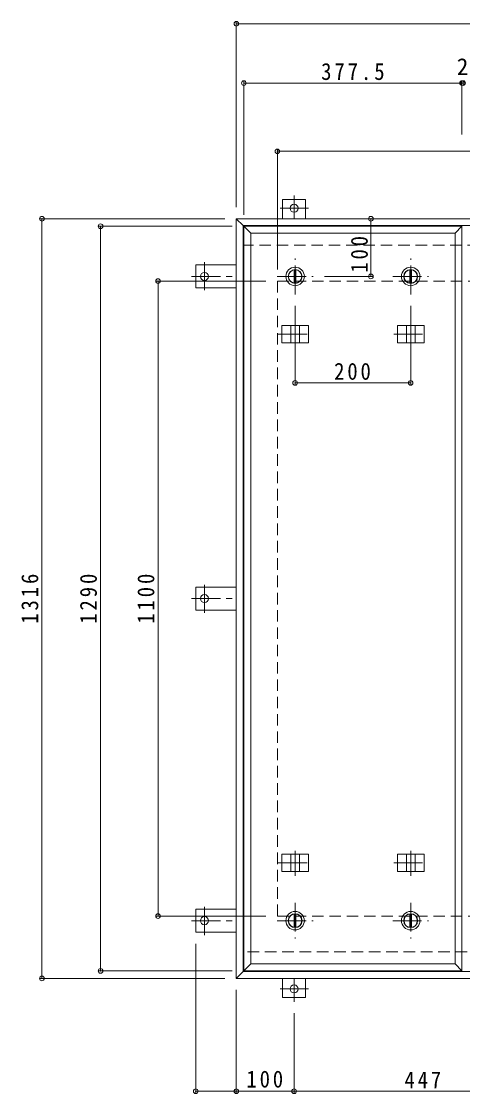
# Model space of a CAD drawing. Units: millimetres at full size, sheet at 1:10. Extents: x -2620 to 2719, y -1962 to 1858.
# Drawn here: x -2604 to -1841, y -377 to 1481 of the extents above; entities that cross this region are included whole.
import ezdxf
from ezdxf.enums import TextEntityAlignment as Align

# ---------------------------------------------------------------- set-up
doc = ezdxf.new("R2010")
doc.units = ezdxf.units.MM
doc.header["$LTSCALE"] = 10
doc.header["$PDMODE"] = 32
doc.header["$PDSIZE"] = 8
doc.linetypes.add('CHAIN1', pattern=[8, 5, -1, 1, -1])
doc.linetypes.add('DASHED2', pattern=[3, 2, -1])
for name, color, linetype, lineweight in [('0-1_躯体', 2, 'DASHED2', 9), ('0-2_仕上', 4, 'Continuous', 9), ('0-3_建具', 4, 'Continuous', 9), ('0-C', 2, 'Continuous', 9), ('0-E', 3, 'Continuous', 9), ('0-F', 7, 'Continuous', 9)]:
    doc.layers.add(name, color=color, linetype=linetype, lineweight=lineweight)
doc.styles.add('ＭＳ ゴシック', font='')
doc.styles.get('ＭＳ ゴシック').set_extended_font_data('MS Gothic')

msp = doc.modelspace()

# ---------------------------------------------------------------- linework, layer by layer
at = {"layer": '0-1_躯体'}
for p, q in [((-702.35, 1092.92), (-2220.35, 1092.92)), ((-2161.35, 1030.92), (-761.35, 1030.92)), ((-2161.35, -69.08), (-2161.35, 1030.92)), ((-2161.35, -69.08), (-761.35, -69.08)), ((-1082.85, -131.08), (-2220.35, -131.08))]:
    msp.add_line(p, q, dxfattribs=at)
at = {"layer": '0-2_仕上'}
for p, q in [((-2219.35, 1125.92), (-1841.85, 1125.92)), ((-2207.35, 1113.92), (-2219.35, 1125.92)), ((-2219.35, -164.08), (-2219.35, 1125.92)), ((-1853.85, 1113.92), (-1841.85, 1125.92)), ((-1841.85, -164.08), (-1841.85, 1125.92)), ((-2207.35, 1113.92), (-1853.85, 1113.92)), ((-2207.35, -152.08), (-2207.35, 1113.92)), ((-1853.85, -152.08), (-1853.85, 1113.92))]:
    msp.add_line(p, q, dxfattribs=at)
for points in [[(-2207.35, -152.08), (-2219.35, -164.08), (-1841.85, -164.08)], [(-2207.35, -152.08), (-1853.85, -152.08), (-1841.85, -164.08)]]:
    msp.add_lwpolyline(points, dxfattribs=at)
at = {"layer": '0-3_建具', "color": 2}
for p, q in [((-690.35, 1138.92), (-2232.35, 1138.92)), ((-2232.35, 1138.92), (-2220.35, 1126.92)), ((-2232.35, -177.08), (-2232.35, 1138.92)), ((-702.35, 1126.92), (-2220.35, 1126.92)), ((-2220.35, -165.08), (-2220.35, 1126.92)), ((-2232.35, -177.08), (-2220.35, -165.08)), ((-702.35, -165.08), (-2220.35, -165.08)), ((-690.35, -177.08), (-2232.35, -177.08))]:
    msp.add_line(p, q, dxfattribs=at)
at = {"layer": '0-3_建具'}
for p, q in [((-2153.69, 953.92), (-2153.69, 923.92)), ((-2153.69, 953.92), (-2107.51, 953.92)), ((-2138.1, 953.92), (-2138.1, 923.92)), ((-2123.1, 953.92), (-2123.1, 923.92)), ((-2107.51, 953.92), (-2107.51, 923.92)), ((-1953.69, 953.92), (-1953.69, 923.92)), ((-1953.69, 953.92), (-1907.51, 953.92)), ((-1938.1, 953.92), (-1938.1, 923.92)), ((-1923.1, 953.92), (-1923.1, 923.92)), ((-1907.51, 953.92), (-1907.51, 923.92)), ((-2153.69, 923.92), (-2107.51, 923.92)), ((-1953.69, 923.92), (-1907.51, 923.92)), ((-2153.69, 37.92), (-2107.51, 37.92)), ((-2153.69, 7.92), (-2153.69, 37.92)), ((-2138.1, 7.92), (-2138.1, 37.92)), ((-2123.1, 7.92), (-2123.1, 37.92)), ((-2107.51, 7.92), (-2107.51, 37.92)), ((-1953.69, 37.92), (-1907.51, 37.92)), ((-1953.69, 7.92), (-1953.69, 37.92)), ((-1938.1, 7.92), (-1938.1, 37.92)), ((-1923.1, 7.92), (-1923.1, 37.92)), ((-1907.51, 7.92), (-1907.51, 37.92)), ((-2153.69, 7.92), (-2107.51, 7.92)), ((-1953.69, 7.92), (-1907.51, 7.92))]:
    msp.add_line(p, q, dxfattribs=at)
at = {"layer": '0-3_建具', "linetype": 'CHAIN1'}
for p, q in [((-2130.6, 961.04), (-2130.6, 917.8)), ((-1930.6, 961.04), (-1930.6, 917.8)), ((-2160.01, 938.92), (-2101.19, 938.92)), ((-1960.01, 938.92), (-1901.19, 938.92)), ((-2130.6, 0.81), (-2130.6, 44.04)), ((-1930.6, 0.81), (-1930.6, 44.04)), ((-2160.01, 22.92), (-2101.19, 22.92)), ((-1960.01, 22.92), (-1901.19, 22.92))]:
    msp.add_line(p, q, dxfattribs=at)
at = {"layer": '0-C', "linetype": 'CHAIN1'}
for p, q in [((-2130.6, 1007.92), (-2130.6, 1069.92)), ((-1930.6, 1007.92), (-1930.6, 1069.92)), ((-2161.6, 1038.92), (-2099.6, 1038.92)), ((-1961.6, 1038.92), (-1899.6, 1038.92)), ((-2130.6, -46.08), (-2130.6, -108.08)), ((-1930.6, -46.08), (-1930.6, -108.08)), ((-2161.6, -77.08), (-2099.6, -77.08)), ((-1961.6, -77.08), (-1899.6, -77.08))]:
    msp.add_line(p, q, dxfattribs=at)
at = {"layer": '0-C'}
for p, q in [((-2132.1, 1050.33), (-2132.1, 1027.52)), ((-2129.1, 1050.33), (-2129.1, 1027.52)), ((-1932.1, 1050.33), (-1932.1, 1027.52)), ((-1929.1, 1050.33), (-1929.1, 1027.52)), ((-2132.1, -88.48), (-2132.1, -65.67)), ((-2129.1, -88.48), (-2129.1, -65.67)), ((-1932.1, -88.48), (-1932.1, -65.67)), ((-1929.1, -88.48), (-1929.1, -65.67))]:
    msp.add_line(p, q, dxfattribs=at)
for centre, radius in [((-2130.6, 1038.92), 16), ((-2130.6, 1038.92), 12), ((-2130.6, 1038.92), 11.5), ((-1930.6, 1038.92), 16), ((-1930.6, 1038.92), 12), ((-1930.6, 1038.92), 11.5), ((-2130.6, -77.08), 16), ((-2130.6, -77.08), 12), ((-2130.6, -77.08), 11.5), ((-1930.6, -77.08), 16), ((-1930.6, -77.08), 12), ((-1930.6, -77.08), 11.5)]:
    msp.add_circle(centre, radius, dxfattribs=at)
at = {"layer": '0-E'}
for p, q in [((-2112.35, 1172.12), (-2152.35, 1172.12)), ((-2152.35, 1138.92), (-2152.35, 1172.12)), ((-2112.35, 1138.92), (-2112.35, 1172.12)), ((-2302.55, 1058.92), (-2302.55, 1018.92)), ((-2232.35, 1058.92), (-2302.55, 1058.92)), ((-2232.35, 1018.92), (-2302.55, 1018.92)), ((-2232.35, 500.92), (-2302.55, 500.92)), ((-2302.55, 460.92), (-2302.55, 500.92)), ((-2232.35, 460.92), (-2302.55, 460.92)), ((-2232.35, -57.08), (-2302.55, -57.08)), ((-2302.55, -97.08), (-2302.55, -57.08)), ((-2232.35, -97.08), (-2302.55, -97.08)), ((-2152.35, -177.08), (-2152.35, -210.28)), ((-2112.35, -177.08), (-2112.35, -210.28)), ((-2112.35, -210.28), (-2152.35, -210.28))]:
    msp.add_line(p, q, dxfattribs=at)
at = {"layer": '0-E', "linetype": 'CHAIN1'}
for p, q in [((-2132.35, 1179.28), (-2132.35, 1139.12)), ((-2107.51, 1157.12), (-2156.39, 1157.12)), ((-2287.55, 1063.76), (-2287.55, 1014.88)), ((-2309.71, 1038.92), (-2232.35, 1038.92)), ((-2287.55, 456.08), (-2287.55, 504.97)), ((-2309.71, 480.92), (-2232.35, 480.92)), ((-2287.55, -101.92), (-2287.55, -53.03)), ((-2309.71, -77.08), (-2232.35, -77.08)), ((-2132.35, -217.43), (-2132.35, -177.28)), ((-2107.51, -195.28), (-2156.39, -195.28))]:
    msp.add_line(p, q, dxfattribs=at)
at = {"layer": '0-E'}
for centre in [(-2132.35, 1157.12), (-2287.55, 1038.92), (-2287.55, 480.92), (-2287.55, -77.08), (-2132.35, -195.28)]:
    msp.add_circle(centre, 7, dxfattribs=at)
at = {"layer": '0-F'}
for p, q in [((-2232.35, 1479.64), (-2232.35, 1158.92)), ((-2232.35, 1476.64), (-690.35, 1476.64)), ((-2219.35, 1376.84), (-2219.35, 1145.92)), ((-1841.85, 1376.84), (-1841.85, 1285.08)), ((-2219.35, 1373.84), (-1841.85, 1373.84)), ((-1841.85, 1373.84), (-1839.85, 1373.84)), ((-2161.35, 1258.64), (-2161.35, 1050.92)), ((-2161.35, 1255.64), (-761.35, 1255.64)), ((-2571.75, 1138.92), (-2252.35, 1138.92)), ((-2568.75, 1138.92), (-2568.75, -177.08)), ((-1999.46, 1138.92), (-1999.46, 1038.92)), ((-2470.31, 1125.92), (-2239.35, 1125.92)), ((-2467.31, -164.08), (-2467.31, 1125.92)), ((-2370.86, 1030.92), (-2181.35, 1030.92)), ((-2367.86, -69.08), (-2367.86, 1030.92)), ((-1996.46, 1038.92), (-2079.6, 1038.92)), ((-2130.6, 851.49), (-2130.6, 987.92)), ((-1930.6, 851.49), (-1930.6, 987.92)), ((-2130.6, 854.49), (-1930.6, 854.49)), ((-2370.86, -69.08), (-2181.35, -69.08)), ((-2302.55, -375.53), (-2302.55, -117.08)), ((-2470.31, -164.08), (-2239.35, -164.08)), ((-2571.75, -177.08), (-2252.35, -177.08)), ((-2232.35, -375.53), (-2232.35, -197.08)), ((-2132.35, -375.53), (-2132.35, -237.43)), ((-2302.55, -372.53), (-2232.35, -372.53)), ((-2232.35, -372.53), (-2132.35, -372.53)), ((-2132.35, -372.53), (-1685.35, -372.53))]:
    msp.add_line(p, q, dxfattribs=at)
for p in [(-2232.35, 1476.64), (-2219.35, 1373.84), (-1841.85, 1373.84), (-1839.85, 1373.84), (-2161.35, 1255.64), (-2568.75, 1138.92), (-1999.46, 1138.92), (-2467.31, 1125.92), (-1999.46, 1038.92), (-2367.86, 1030.92), (-2130.6, 854.49), (-1930.6, 854.49), (-2367.86, -69.08), (-2467.31, -164.08), (-2568.75, -177.08), (-2302.55, -372.53), (-2232.35, -372.53), (-2132.35, -372.53)]:
    msp.add_point(p, dxfattribs=at)

# ---------------------------------------------------------------- texts
at = {"layer": '0-F', "color": 2, "style": 'ＭＳ ゴシック'}
msp.add_text('2', height=29.33, dxfattribs=at).set_placement((-1850.85, 1378.84), align=Align.BOTTOM_LEFT)
at = {"layer": '0-F', "color": 2, "char_height": 29.33, "attachment_point": 7, "style": 'ＭＳ ゴシック'}
for s, insert in [('\\T1.28;\\W0.9;377.5', (-2085.6, 1378.84)), ('\\T1.27;\\W0.9;200', (-2063.1, 859.49)), ('\\T1.27;\\W0.9;100', (-2214.85, -366.53)), ('\\T1.27;\\W0.9;447', (-1941.35, -367.53))]:
    msp.add_mtext(s, dxfattribs=dict(at, insert=insert))
at = {"layer": '0-F', "color": 2, "char_height": 29.33, "attachment_point": 7, "rotation": 90, "style": 'ＭＳ ゴシック'}
for s, insert in [('\\T1.27;\\W0.9;100', (-2004.46, 1045.44)), ('\\T1.28;\\W0.9;1316', (-2574.75, 437.17)), ('\\T1.28;\\W0.9;1290', (-2473.31, 437.17)), ('\\T1.28;\\W0.9;1100', (-2373.86, 437.17))]:
    msp.add_mtext(s, dxfattribs=dict(at, insert=insert))

doc.saveas('drawing.dxf')
